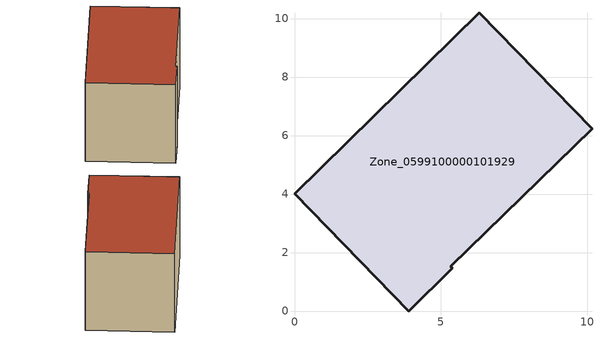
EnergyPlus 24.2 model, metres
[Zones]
Zone_0599100000101929
 floor ground (C_G): 0,4.01 6.31,10.19 10.17,6.23 5.34,1.53 5.4,1.46 3.9,0 z0
 wall outside (C_F): 6.31,10.19 0,4.01 3.9,0 5.4,1.46 5.34,1.53 10.17,6.23 6.31,10.19 z0:5.71
 roof outside (C_R): 0,4.01 3.9,0 5.4,1.46 5.34,1.53 10.17,6.23 6.31,10.19 z5.71
[BUILDING]
Pand.0599100000101929: North Axis=0; Terrain=City; Loads Convergence Tolerance Value=0.04; Temperature Convergence Tolerance Value=0.4; Solar Distribution=FullExterior; Maximum Number of Warmup Days=25; Minimum Number of Warmup Days=1
[Site:Location]
Rotterdam.The.Hague.AP_ZH_NLD Design_Conditions: Latitude=51.96; Longitude=4.45; Time Zone=1; Elevation=-4.5
[SITE:GROUNDTEMPERATURE:BUILDINGSURFACE]
18, 18, 18, 18, 18, 18, 18, 18, 18, 18, 18, 18
[MATERIAL] Thermal Absorptance=0.9; Solar Absorptance=0.7; Visible Absorptance=0.7
Name | Roughness | Thickness | Conductivity | Density | Specific Heat
G.TI.1975-1991 | MediumSmooth | 0.15 | 0.288461 | 540 | 1210
F.TI.1975-1991 | Rough | 0.3 | 0.230769 | 1920 | 840
R.TI.1975-1991 | MediumRough | 0.2 | 0.153846 | 1500 | 1000
[CONSTRUCTION]
C_G: G.TI.1975-1991
C_F: F.TI.1975-1991
C_R: R.TI.1975-1991
[ZONE]
Zone_0599100000101929: Type=1; Multiplier=1; Ceiling Height=Autocalculate; Volume=Autocalculate; Floor Area=autocalculate; Part of Total Floor Area=Yes
[ZONEINFILTRATION:DESIGNFLOWRATE]
Infil_Zone_0599100000101929: Zone or ZoneList or Space or SpaceList=Zone_0599100000101929; Schedule=AlwaysOn; Design Flow Rate Calculation Method=Flow/Area; Flow Rate per Floor Area=0.003; Constant Term Coefficient=1; Temperature Term Coefficient=0; Velocity Term Coefficient=0; Velocity Squared Term Coefficient=0
[HVACTEMPLATE:ZONE:IDEALLOADSAIRSYSTEM]
Zone_0599100000101929: Maximum Heating Supply Air Temperature=50; Minimum Cooling Supply Air Temperature=13; Maximum Heating Supply Air Humidity Ratio=0.0156; Minimum Cooling Supply Air Humidity Ratio=0.0077; Heating Limit=NoLimit; Cooling Limit=NoLimit; Dehumidification Control Type=ConstantSensibleHeatRatio; Cooling Sensible Heat Ratio=0.7; Dehumidification Setpoint=60; Humidification Control Type=None; Humidification Setpoint=30; Outdoor Air Method=None; Outdoor Air Flow Rate per Person=0.00944; Outdoor Air Flow Rate per Zone Floor Area=0; Outdoor Air Flow Rate per Zone=0; Demand Controlled Ventilation Type=None; Outdoor Air Economizer Type=NoEconomizer; Heat Recovery Type=None; Sensible Heat Recovery Effectiveness=0.7; Latent Heat Recovery Effectiveness=0.65
[ZONECONTROL:THERMOSTAT]
ThermostatControl_Zone_0599100000101929: Zone or ZoneList=Zone_0599100000101929; Control Type Schedule=DualSetpointControlType; Control 1=Thermostat_Zone_0599100000101929; Temperature Difference Between Cutout And Setpoint=0
[THERMOSTATSETPOINT:DUALSETPOINT]
Thermostat_Zone_0599100000101929: Heating Setpoint Temperature Schedule=HeatingSetpoint_Zone_0599100000101929; Cooling Setpoint Temperature Schedule=CoolingSetpoint_Zone_0599100000101929
[SCHEDULE:COMPACT]
HeatingSetpoint_Zone_0599100000101929: Through: 12/31, For: AllDays, Until: 24:00, 21
CoolingSetpoint_Zone_0599100000101929: Through: 12/31, For: AllDays, Until: 24:00, 24
DualSetpointControlType: Through: 12/31, For: AllDays, Until: 24:00, 4
AlwaysOn: Through: 12/31, For: AllDays, Until: 24:00, 1
